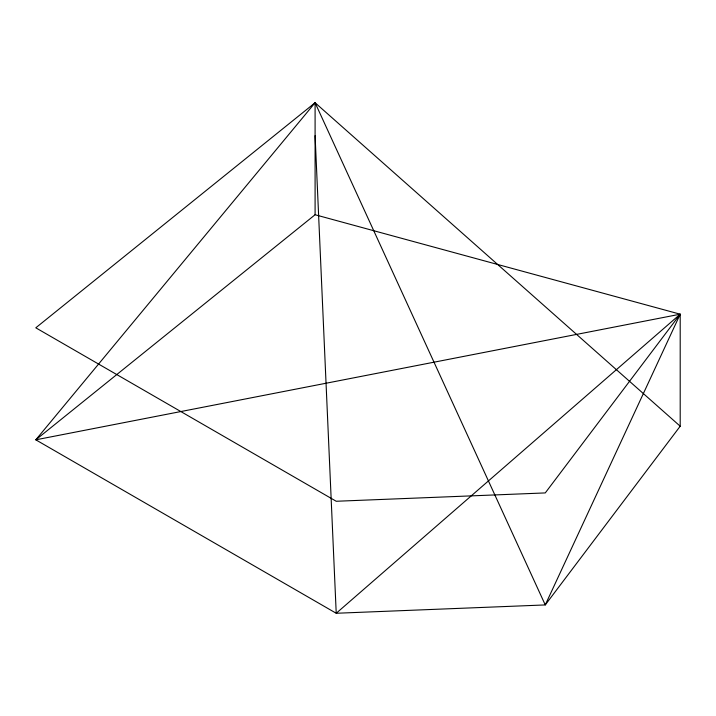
<?xml version="1.0" encoding="UTF-8"?>
<svg xmlns="http://www.w3.org/2000/svg" width="716" height="716" viewBox="0 0 716 716"><rect width="100%" height="100%" fill="white"/><g stroke="black" fill="none" stroke-linecap="round" stroke-linejoin="round"><path stroke-width="1.07" d="M680.2 426.208L545.261 604.93L336.225 613.263L35.8 439.821L315.094 102.737L680.2 426.208L680.2 314.199L315.094 214.737L35.8 439.821L680.2 314.199L545.261 604.93L315.094 102.737L35.8 327.812L336.225 501.263L545.261 492.921L680.2 314.199L336.225 613.263L315.094 135.7M315.094 102.737L315.094 214.737"/></g></svg>
